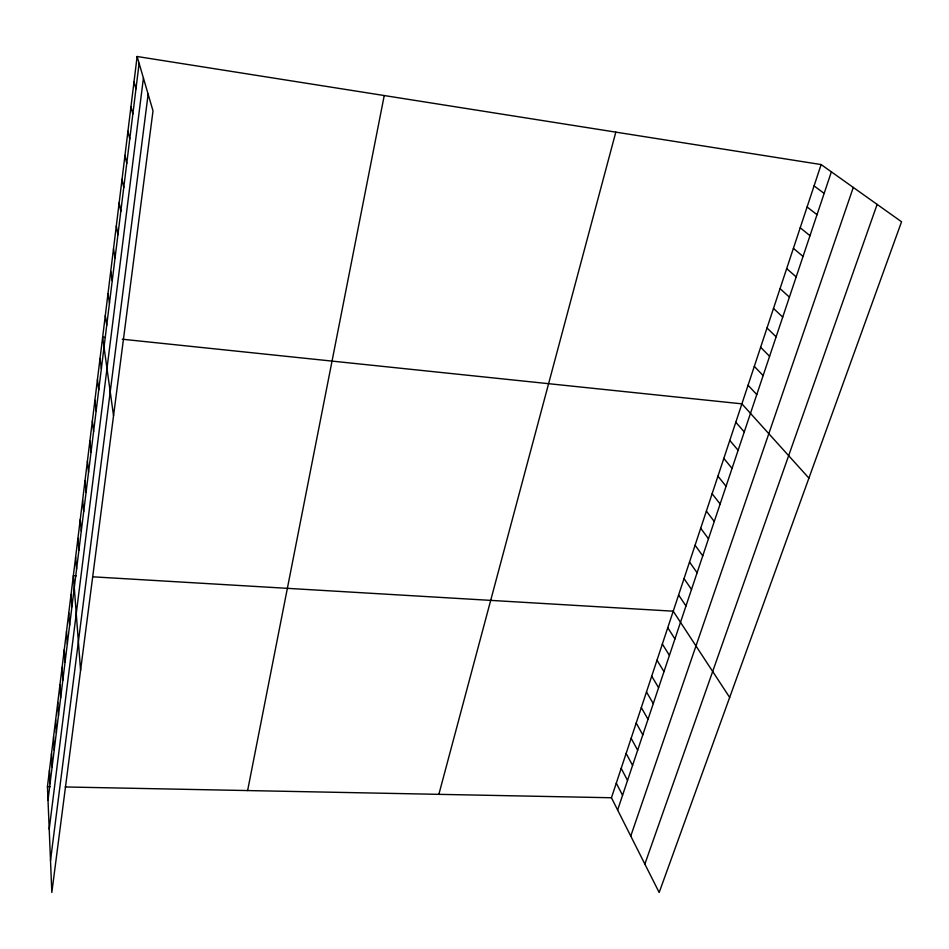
<?xml version="1.0" encoding="UTF-8"?>
<svg xmlns="http://www.w3.org/2000/svg" width="949" height="949" viewBox="0 0 949 949"><rect width="100%" height="100%" fill="white"/><g stroke="black" fill="none" stroke-linecap="round" stroke-linejoin="round"><path stroke-width="1.42" d="M137.119 56.501L153.014 110.855L51.827 892.44L47.45 786.602L137.119 56.501L821.134 164.568L901.55 221.769L659.175 892.499L611.453 797.753L821.134 164.568M48.008 800.185L139.123 63.334M49.218 829.165L143.418 78.043M50.511 860.494L148.139 94.176M247.618 790.564L384.238 95.541M438.865 794.337L615.818 132.125M617.633 810.007L831.371 171.852M630.753 836.069L853.293 187.439M644.857 864.088L877.125 204.391M47.45 786.602L50.404 786.662M65.196 786.958L611.453 797.753M76.311 575.841L73.358 575.663L80.57 670.421M92.599 576.802L673.232 611.192L729.662 697.432M105.458 337.464L102.646 337.168L113.548 415.721M122.302 339.22L741.893 403.847L808.916 478.13M814.064 185.897L824.159 193.406M807.089 206.977L817.03 214.688M800.209 227.772L809.995 235.696M793.4 248.318L803.044 256.432M786.685 268.603L796.187 276.906M780.042 288.638L789.414 297.132M773.494 308.437L782.723 317.108M767.017 327.974L776.116 336.836M760.624 347.287L769.592 356.326M754.313 366.373L763.138 375.567M748.061 385.223L756.78 394.582M735.807 422.246L744.265 431.925M729.781 440.443L738.12 450.265M723.826 458.414L732.059 468.379M717.942 476.184L726.056 486.291M712.13 493.741L720.125 503.99M706.376 511.096L714.265 521.476M700.694 528.261L708.476 538.771M695.083 545.224L702.758 555.865M689.52 561.998L697.1 572.757M684.027 578.582L691.501 589.459M678.606 594.976L685.973 605.972M667.764 627.716L674.929 638.938M662.355 644.051L669.425 655.379M657.005 660.196L663.98 671.631M651.714 676.163L658.594 687.705M646.483 691.963L653.268 703.6M641.31 707.574L648.013 719.306M636.198 723.019L642.805 734.846M631.144 738.286L637.657 750.208M626.138 753.399L632.568 765.404M621.192 768.346L627.538 780.446M616.292 783.127L622.556 795.309M134.023 81.768L135.956 88.909M130.962 106.668L132.836 114.117M127.949 131.223L129.776 138.945M124.971 155.411L126.751 163.418M122.041 179.266L123.761 187.546M119.159 202.778L120.82 211.319M116.312 225.957L117.925 234.759M113.5 248.816L115.066 257.867M110.736 271.367L112.255 280.643M107.996 293.597L109.467 303.111M105.303 315.531L106.739 325.27M100.025 358.52L101.365 368.687M97.439 379.576L98.732 389.944M94.888 400.359L96.146 410.929M92.373 420.858L93.583 431.617M89.882 441.095L91.057 452.044M87.427 461.072L88.565 472.199M85.007 480.787L86.11 492.092M82.622 500.253L83.678 511.725M80.262 519.471L81.282 531.096M77.925 538.439L78.921 550.23M75.623 557.17L76.584 569.115M71.045 594.489L71.934 606.719M68.767 613.066L69.621 625.45M66.513 631.405L67.332 643.932M64.283 649.519L65.078 662.177M62.088 667.396L62.848 680.184M59.917 685.059L60.653 697.978M57.782 702.509L58.482 715.546M55.659 719.745L56.335 732.889M53.571 736.768L54.212 750.03M51.507 753.577L52.124 766.958M49.467 770.185L50.06 783.672"/></g></svg>
